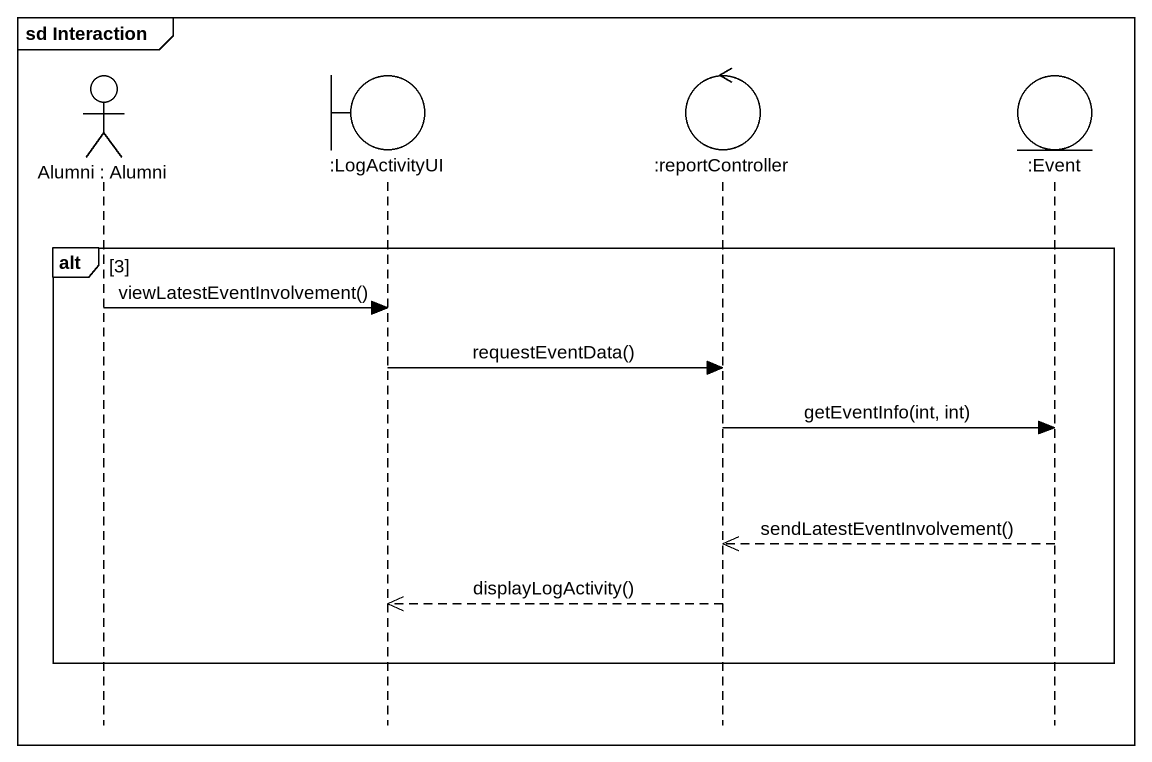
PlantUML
@startuml
mainframe sd Interaction
hide footbox
actor "Alumni : Alumni" as Alumni
boundary ":LogActivityUI" as LogActivityUI
control ":reportController" as reportController
entity ":Event" as Event

alt 3
  Alumni -> LogActivityUI : viewLatestEventInvolvement()
  LogActivityUI -> reportController : requestEventData()
  reportController -> Event : getEventInfo(int, int)
  Event -->> reportController : sendLatestEventInvolvement()
  reportController -->> LogActivityUI : displayLogActivity()
end
@enduml
